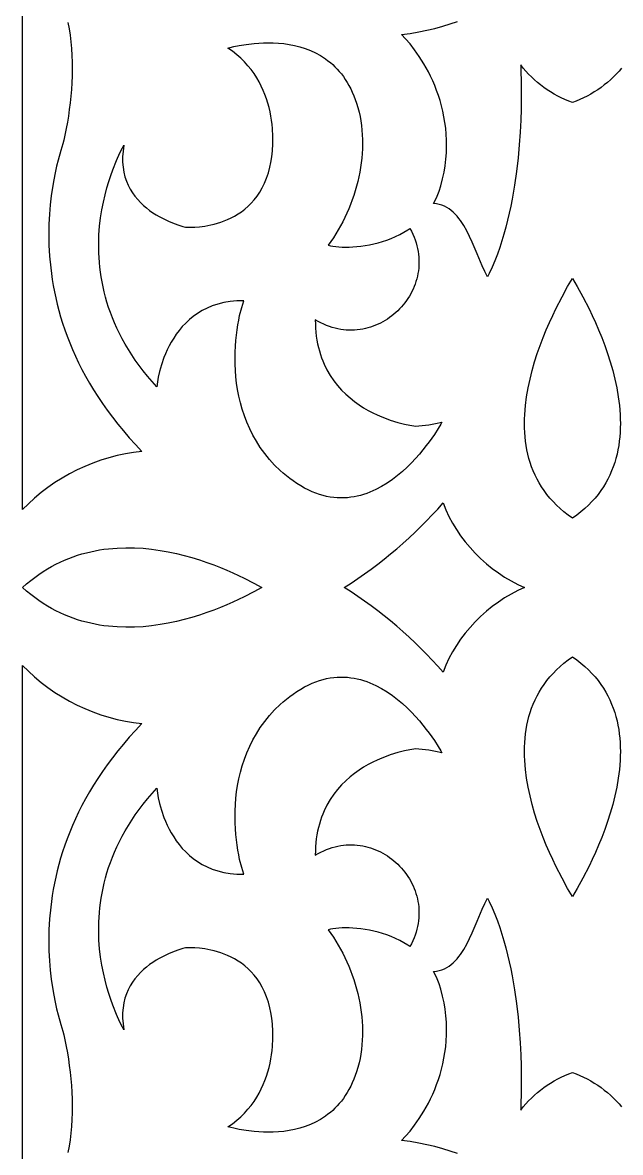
# Model space of a CAD drawing. Extents: x -350 to 350, y -780 to 780.
# Drawn here: x -270 to -226.5, y -575.2 to -493.1 of the extents above; entities that cross this region are included whole.
import ezdxf

# ---------------------------------------------------------------- set-up
doc = ezdxf.new("R2010")
doc.units = 0
doc.layers.add('LAYER_1', color=18, linetype='CONTINUOUS')

msp = doc.modelspace()

# ---------------------------------------------------------------- linework, layer by layer
at = {"layer": 'LAYER_1'}
for points in [[(-266.708, -493.044), (-266.619, -493.505), (-266.546, -493.977), (-266.488, -494.457), (-266.444, -494.944), (-266.415, -495.436), (-266.398, -495.931), (-266.395, -496.429), (-266.403, -496.928), (-266.422, -497.425), (-266.452, -497.92), (-266.492, -498.411), (-266.542, -498.895), (-266.6, -499.373), (-266.665, -499.842), (-266.738, -500.3), (-266.818, -500.746), (-266.994, -501.595), (-267.072, -501.858), (-267.222, -502.351), (-267.417, -503.058), (-267.522, -503.486), (-267.628, -503.962), (-267.731, -504.483), (-267.828, -505.047), (-267.915, -505.652), (-267.988, -506.297), (-268.045, -506.978), (-268.082, -507.694), (-268.095, -508.444), (-268.081, -509.224), (-268.036, -510.032), (-267.957, -510.868), (-267.904, -511.295), (-267.841, -511.728), (-267.767, -512.167), (-267.683, -512.611), (-267.588, -513.06), (-267.481, -513.514), (-267.362, -513.973), (-267.23, -514.436), (-267.086, -514.904), (-266.929, -515.375), (-266.757, -515.849), (-266.572, -516.327), (-266.372, -516.808), (-266.156, -517.292), (-265.926, -517.779), (-265.679, -518.268), (-265.416, -518.759), (-265.136, -519.251), (-264.839, -519.746), (-264.524, -520.241), (-264.192, -520.738), (-263.84, -521.235), (-263.47, -521.733), (-263.08, -522.231), (-262.67, -522.729), (-262.241, -523.227), (-261.79, -523.724), (-261.318, -524.22), (-261.92, -524.292), (-262.521, -524.393), (-263.12, -524.522), (-263.715, -524.679), (-264.306, -524.863), (-264.89, -525.074), (-265.466, -525.31), (-266.031, -525.571), (-266.585, -525.855), (-267.126, -526.163), (-267.652, -526.493), (-268.161, -526.844), (-268.653, -527.216), (-269.124, -527.608), (-269.575, -528.02), (-270, -528.447), (-270, -488.514)], [(-226.424, -496.354), (-226.613, -496.577), (-226.812, -496.793), (-227.019, -497.002), (-227.235, -497.205), (-227.458, -497.4), (-227.688, -497.586), (-227.924, -497.765), (-228.167, -497.935), (-228.416, -498.097), (-228.67, -498.249), (-228.929, -498.391), (-229.192, -498.524), (-229.459, -498.646), (-229.729, -498.757), (-230.002, -498.858), (-230.276, -498.757), (-230.546, -498.646), (-230.813, -498.524), (-231.076, -498.391), (-231.334, -498.249), (-231.588, -498.097), (-231.837, -497.935), (-232.08, -497.765), (-232.317, -497.586), (-232.547, -497.4), (-232.77, -497.205), (-232.985, -497.002), (-233.192, -496.793), (-233.391, -496.577), (-233.581, -496.354), (-233.761, -496.125), (-233.749, -496.524), (-233.729, -497.377), (-233.725, -497.952), (-233.728, -498.613), (-233.741, -499.35), (-233.768, -500.155), (-233.812, -501.019), (-233.875, -501.931), (-233.962, -502.884), (-234.074, -503.867), (-234.215, -504.871), (-234.389, -505.888), (-234.488, -506.398), (-234.597, -506.908), (-234.716, -507.416), (-234.844, -507.921), (-234.983, -508.423), (-235.132, -508.919), (-235.292, -509.409), (-235.464, -509.892), (-235.648, -510.366), (-235.844, -510.831), (-236.052, -511.285), (-236.172, -511.523), (-236.376, -511.133), (-236.569, -510.724), (-236.936, -509.87), (-237.299, -509.009), (-237.49, -508.589), (-237.69, -508.185), (-237.905, -507.802), (-238.138, -507.446), (-238.262, -507.28), (-238.391, -507.122), (-238.527, -506.974), (-238.67, -506.837), (-238.82, -506.71), (-238.978, -506.595), (-239.143, -506.492), (-239.317, -506.403), (-239.501, -506.327), (-239.693, -506.267), (-239.896, -506.221), (-240.109, -506.191), (-240.014, -506.027), (-239.844, -505.677), (-239.696, -505.306), (-239.571, -504.912), (-239.445, -504.42), (-239.343, -503.934), (-239.264, -503.454), (-239.207, -502.982), (-239.172, -502.517), (-239.156, -502.059), (-239.16, -501.61), (-239.182, -501.169), (-239.221, -500.736), (-239.276, -500.312), (-239.346, -499.898), (-239.429, -499.493), (-239.526, -499.098), (-239.634, -498.714), (-239.754, -498.34), (-239.883, -497.977), (-240.02, -497.625), (-240.166, -497.285), (-240.318, -496.957), (-240.476, -496.641), (-240.638, -496.337), (-240.804, -496.047), (-241.142, -495.506), (-241.482, -495.021), (-241.816, -494.594), (-242.135, -494.227), (-242.43, -493.925), (-241.799, -493.838), (-241.183, -493.732), (-240.585, -493.61), (-240.003, -493.472), (-239.437, -493.318), (-238.888, -493.151), (-238.354, -492.97)], [(-270, -579.712), (-270, -539.779), (-269.575, -540.206), (-269.124, -540.618), (-268.653, -541.01), (-268.161, -541.382), (-267.652, -541.733), (-267.126, -542.063), (-266.585, -542.371), (-266.031, -542.656), (-265.466, -542.916), (-264.89, -543.152), (-264.306, -543.363), (-263.715, -543.547), (-263.12, -543.704), (-262.521, -543.834), (-261.92, -543.934), (-261.318, -544.006), (-261.79, -544.502), (-262.241, -544.999), (-262.67, -545.497), (-263.08, -545.995), (-263.47, -546.493), (-263.84, -546.991), (-264.192, -547.489), (-264.524, -547.985), (-264.839, -548.481), (-265.136, -548.975), (-265.416, -549.467), (-265.679, -549.958), (-265.926, -550.447), (-266.156, -550.934), (-266.372, -551.418), (-266.572, -551.899), (-266.757, -552.377), (-266.929, -552.851), (-267.086, -553.323), (-267.23, -553.79), (-267.362, -554.253), (-267.481, -554.712), (-267.588, -555.166), (-267.683, -555.615), (-267.767, -556.059), (-267.841, -556.498), (-267.904, -556.931), (-267.957, -557.358), (-268.036, -558.194), (-268.081, -559.002), (-268.095, -559.782), (-268.082, -560.532), (-268.045, -561.248), (-267.988, -561.929), (-267.915, -562.574), (-267.828, -563.179), (-267.731, -563.743), (-267.628, -564.264), (-267.522, -564.74), (-267.417, -565.168), (-267.222, -565.875), (-267.072, -566.368), (-266.994, -566.631), (-266.818, -567.48), (-266.738, -567.926), (-266.665, -568.385), (-266.6, -568.853), (-266.542, -569.331), (-266.492, -569.815), (-266.452, -570.306), (-266.422, -570.801), (-266.403, -571.298), (-266.395, -571.797), (-266.398, -572.295), (-266.415, -572.79), (-266.444, -573.283), (-266.488, -573.769), (-266.546, -574.249), (-266.619, -574.721), (-266.708, -575.183)], [(-238.354, -575.256), (-238.888, -575.075), (-239.437, -574.908), (-240.003, -574.754), (-240.585, -574.616), (-241.183, -574.494), (-241.799, -574.388), (-242.43, -574.301), (-242.135, -573.999), (-241.816, -573.632), (-241.482, -573.205), (-241.142, -572.72), (-240.804, -572.179), (-240.638, -571.889), (-240.476, -571.585), (-240.318, -571.269), (-240.166, -570.941), (-240.02, -570.601), (-239.883, -570.249), (-239.754, -569.886), (-239.634, -569.512), (-239.526, -569.128), (-239.429, -568.733), (-239.346, -568.328), (-239.276, -567.914), (-239.221, -567.49), (-239.182, -567.057), (-239.16, -566.616), (-239.156, -566.167), (-239.172, -565.709), (-239.207, -565.244), (-239.264, -564.772), (-239.343, -564.292), (-239.445, -563.806), (-239.571, -563.314), (-239.696, -562.921), (-239.844, -562.549), (-240.014, -562.199), (-240.109, -562.035), (-239.896, -562.005), (-239.693, -561.96), (-239.501, -561.899), (-239.317, -561.823), (-239.143, -561.734), (-238.978, -561.631), (-238.82, -561.516), (-238.67, -561.39), (-238.527, -561.252), (-238.391, -561.104), (-238.262, -560.946), (-238.138, -560.78), (-237.905, -560.424), (-237.69, -560.041), (-237.49, -559.637), (-237.299, -559.217), (-236.936, -558.356), (-236.569, -557.502), (-236.376, -557.093), (-236.172, -556.703), (-236.052, -556.941), (-235.844, -557.395), (-235.648, -557.86), (-235.464, -558.334), (-235.292, -558.817), (-235.132, -559.307), (-234.983, -559.803), (-234.844, -560.305), (-234.716, -560.81), (-234.597, -561.318), (-234.488, -561.828), (-234.389, -562.338), (-234.215, -563.355), (-234.074, -564.359), (-233.962, -565.342), (-233.875, -566.295), (-233.812, -567.207), (-233.768, -568.071), (-233.741, -568.876), (-233.728, -569.613), (-233.725, -570.274), (-233.729, -570.849), (-233.749, -571.702), (-233.761, -572.101), (-233.581, -571.872), (-233.391, -571.649), (-233.192, -571.433), (-232.985, -571.224), (-232.77, -571.021), (-232.547, -570.827), (-232.317, -570.64), (-232.08, -570.461), (-231.837, -570.291), (-231.588, -570.13), (-231.334, -569.977), (-231.076, -569.835), (-230.813, -569.703), (-230.546, -569.58), (-230.276, -569.469), (-230.002, -569.368), (-229.729, -569.469), (-229.459, -569.58), (-229.192, -569.703), (-228.929, -569.835), (-228.67, -569.977), (-228.416, -570.13), (-228.167, -570.291), (-227.924, -570.461), (-227.688, -570.64), (-227.458, -570.827), (-227.235, -571.021), (-227.019, -571.224), (-226.812, -571.433), (-226.613, -571.649), (-226.424, -571.872)]]:
    msp.add_lwpolyline(points, dxfattribs=at)
for points in [[(-251.761, -494.522), (-251.386, -494.543), (-251.005, -494.58), (-250.619, -494.636), (-250.23, -494.711), (-249.841, -494.809), (-249.453, -494.93), (-249.068, -495.077), (-248.69, -495.251), (-248.32, -495.455), (-247.96, -495.69), (-247.784, -495.82), (-247.612, -495.958), (-247.443, -496.105), (-247.279, -496.261), (-247.118, -496.426), (-246.962, -496.601), (-246.811, -496.785), (-246.664, -496.98), (-246.523, -497.184), (-246.387, -497.399), (-246.257, -497.624), (-246.133, -497.861), (-246.016, -498.108), (-245.905, -498.367), (-245.8, -498.637), (-245.703, -498.919), (-245.608, -499.234), (-245.525, -499.553), (-245.454, -499.877), (-245.395, -500.204), (-245.348, -500.535), (-245.312, -500.868), (-245.288, -501.204), (-245.274, -501.543), (-245.272, -501.882), (-245.28, -502.223), (-245.299, -502.565), (-245.328, -502.908), (-245.367, -503.25), (-245.416, -503.592), (-245.475, -503.934), (-245.544, -504.274), (-245.621, -504.613), (-245.708, -504.949), (-245.804, -505.284), (-245.908, -505.616), (-246.021, -505.944), (-246.142, -506.269), (-246.272, -506.59), (-246.409, -506.907), (-246.554, -507.219), (-246.707, -507.525), (-246.866, -507.826), (-247.033, -508.122), (-247.207, -508.41), (-247.388, -508.692), (-247.575, -508.967), (-247.769, -509.234), (-247.604, -509.273), (-247.42, -509.306), (-247.216, -509.333), (-246.995, -509.353), (-246.758, -509.366), (-246.507, -509.37), (-246.242, -509.366), (-245.966, -509.353), (-245.68, -509.331), (-245.384, -509.298), (-245.082, -509.255), (-244.773, -509.2), (-244.46, -509.134), (-244.144, -509.055), (-243.827, -508.964), (-243.509, -508.859), (-243.192, -508.74), (-242.878, -508.607), (-242.568, -508.458), (-242.264, -508.294), (-241.967, -508.114), (-241.823, -508.016), (-241.712, -508.224), (-241.612, -508.433), (-241.522, -508.642), (-241.444, -508.852), (-241.375, -509.061), (-241.316, -509.27), (-241.267, -509.478), (-241.228, -509.686), (-241.199, -509.892), (-241.179, -510.098), (-241.167, -510.303), (-241.165, -510.506), (-241.172, -510.707), (-241.187, -510.907), (-241.21, -511.105), (-241.242, -511.301), (-241.282, -511.494), (-241.329, -511.685), (-241.384, -511.873), (-241.447, -512.059), (-241.516, -512.241), (-241.593, -512.421), (-241.677, -512.596), (-241.767, -512.769), (-241.864, -512.937), (-241.967, -513.102), (-242.077, -513.262), (-242.192, -513.418), (-242.313, -513.57), (-242.439, -513.717), (-242.571, -513.859), (-242.708, -513.997), (-242.85, -514.129), (-242.997, -514.255), (-243.149, -514.376), (-243.305, -514.492), (-243.465, -514.601), (-243.629, -514.704), (-243.797, -514.801), (-243.969, -514.892), (-244.144, -514.976), (-244.323, -515.053), (-244.504, -515.123), (-244.689, -515.186), (-244.876, -515.242), (-245.066, -515.29), (-245.259, -515.33), (-245.453, -515.362), (-245.65, -515.386), (-245.848, -515.402), (-246.048, -515.41), (-246.249, -515.409), (-246.452, -515.399), (-246.655, -515.38), (-246.86, -515.352), (-247.065, -515.315), (-247.27, -515.268), (-247.476, -515.211), (-247.682, -515.144), (-247.888, -515.068), (-248.094, -514.981), (-248.299, -514.883), (-248.504, -514.775), (-248.708, -514.657), (-248.704, -514.968), (-248.689, -515.271), (-248.665, -515.566), (-248.632, -515.853), (-248.59, -516.132), (-248.539, -516.403), (-248.48, -516.667), (-248.413, -516.922), (-248.338, -517.17), (-248.255, -517.411), (-248.166, -517.644), (-248.07, -517.87), (-247.858, -518.301), (-247.623, -518.705), (-247.367, -519.082), (-247.092, -519.432), (-246.801, -519.758), (-246.497, -520.06), (-246.182, -520.339), (-245.858, -520.595), (-245.528, -520.83), (-245.195, -521.044), (-244.861, -521.238), (-244.528, -521.414), (-244.199, -521.571), (-243.876, -521.711), (-243.562, -521.836), (-243.259, -521.944), (-242.698, -522.119), (-242.213, -522.243), (-241.822, -522.322), (-241.547, -522.364), (-241.406, -522.376), (-241.165, -522.368), (-240.925, -522.348), (-240.446, -522.284), (-239.97, -522.194), (-239.497, -522.093), (-239.579, -522.246), (-239.762, -522.554), (-240.042, -522.987), (-240.414, -523.514), (-240.633, -523.803), (-240.873, -524.105), (-241.133, -524.416), (-241.414, -524.732), (-241.714, -525.05), (-242.032, -525.364), (-242.37, -525.673), (-242.724, -525.972), (-243.096, -526.257), (-243.484, -526.524), (-243.889, -526.771), (-244.308, -526.993), (-244.743, -527.186), (-244.965, -527.271), (-245.191, -527.347), (-245.42, -527.414), (-245.653, -527.472), (-245.889, -527.52), (-246.128, -527.557), (-246.37, -527.584), (-246.616, -527.599), (-246.864, -527.603), (-247.115, -527.594), (-247.369, -527.572), (-247.625, -527.537), (-247.885, -527.489), (-248.146, -527.426), (-248.411, -527.349), (-248.677, -527.257), (-248.947, -527.149), (-249.218, -527.025), (-249.492, -526.885), (-249.768, -526.728), (-250.045, -526.554), (-250.325, -526.361), (-250.57, -526.18), (-250.807, -525.994), (-251.034, -525.804), (-251.252, -525.61), (-251.664, -525.211), (-252.043, -524.798), (-252.39, -524.372), (-252.706, -523.935), (-252.992, -523.488), (-253.25, -523.033), (-253.481, -522.571), (-253.685, -522.103), (-253.865, -521.631), (-254.021, -521.157), (-254.154, -520.681), (-254.265, -520.205), (-254.356, -519.731), (-254.428, -519.26), (-254.482, -518.793), (-254.519, -518.331), (-254.54, -517.877), (-254.547, -517.432), (-254.54, -516.996), (-254.521, -516.572), (-254.491, -516.161), (-254.45, -515.764), (-254.401, -515.382), (-254.344, -515.018), (-254.281, -514.672), (-254.212, -514.345), (-254.062, -513.758), (-253.905, -513.267), (-254.166, -513.27), (-254.419, -513.282), (-254.904, -513.329), (-255.362, -513.408), (-255.794, -513.515), (-256.199, -513.649), (-256.58, -513.808), (-256.937, -513.989), (-257.27, -514.19), (-257.58, -514.409), (-257.868, -514.644), (-258.136, -514.893), (-258.382, -515.154), (-258.61, -515.424), (-258.818, -515.702), (-259.009, -515.985), (-259.182, -516.271), (-259.338, -516.557), (-259.479, -516.843), (-259.605, -517.126), (-259.717, -517.402), (-259.902, -517.931), (-260.039, -518.413), (-260.135, -518.829), (-260.196, -519.164), (-260.237, -519.519), (-260.585, -519.132), (-260.915, -518.745), (-261.227, -518.358), (-261.522, -517.97), (-261.8, -517.583), (-262.062, -517.195), (-262.307, -516.808), (-262.537, -516.422), (-262.752, -516.036), (-262.952, -515.651), (-263.138, -515.268), (-263.309, -514.885), (-263.467, -514.505), (-263.612, -514.126), (-263.743, -513.749), (-263.863, -513.375), (-263.97, -513.003), (-264.065, -512.633), (-264.149, -512.266), (-264.223, -511.902), (-264.285, -511.542), (-264.338, -511.185), (-264.381, -510.831), (-264.414, -510.482), (-264.455, -509.794), (-264.463, -509.125), (-264.442, -508.475), (-264.394, -507.846), (-264.324, -507.24), (-264.233, -506.658), (-264.125, -506.101), (-264.004, -505.573), (-263.872, -505.073), (-263.733, -504.604), (-263.589, -504.168), (-263.445, -503.765), (-263.165, -503.068), (-262.918, -502.527), (-262.73, -502.154), (-262.625, -501.963), (-262.691, -502.392), (-262.722, -502.802), (-262.722, -503.193), (-262.692, -503.565), (-262.635, -503.919), (-262.552, -504.254), (-262.445, -504.572), (-262.317, -504.873), (-262.169, -505.157), (-262.004, -505.424), (-261.823, -505.675), (-261.628, -505.911), (-261.422, -506.131), (-261.207, -506.337), (-260.984, -506.528), (-260.756, -506.704), (-260.525, -506.868), (-260.292, -507.017), (-260.06, -507.154), (-259.831, -507.278), (-259.389, -507.491), (-258.983, -507.657), (-258.628, -507.782), (-258.341, -507.867), (-258.138, -507.916), (-258.035, -507.931), (-257.749, -507.933), (-257.48, -507.922), (-257.142, -507.895), (-256.746, -507.844), (-256.306, -507.761), (-256.072, -507.705), (-255.832, -507.639), (-255.586, -507.561), (-255.336, -507.47), (-255.084, -507.366), (-254.831, -507.248), (-254.578, -507.114), (-254.327, -506.964), (-254.08, -506.797), (-253.838, -506.612), (-253.601, -506.407), (-253.373, -506.183), (-253.154, -505.938), (-252.946, -505.672), (-252.75, -505.382), (-252.568, -505.069), (-252.401, -504.732), (-252.251, -504.369), (-252.118, -503.979), (-252.006, -503.563), (-251.936, -503.223), (-251.874, -502.821), (-251.827, -502.365), (-251.8, -501.863), (-251.798, -501.322), (-251.827, -500.749), (-251.855, -500.453), (-251.893, -500.152), (-251.942, -499.847), (-252.002, -499.538), (-252.074, -499.227), (-252.158, -498.914), (-252.256, -498.601), (-252.368, -498.288), (-252.494, -497.977), (-252.637, -497.668), (-252.795, -497.362), (-252.97, -497.06), (-253.162, -496.763), (-253.373, -496.472), (-253.603, -496.188), (-253.852, -495.911), (-254.122, -495.644), (-254.413, -495.386), (-254.725, -495.138), (-255.06, -494.902), (-254.645, -494.802), (-254.244, -494.72), (-253.739, -494.636), (-253.145, -494.565), (-252.82, -494.539), (-252.48, -494.522), (-252.126, -494.516)], [(-229.654, -512.237), (-229.245, -512.983), (-228.796, -513.861), (-228.564, -514.344), (-228.331, -514.853), (-228.1, -515.387), (-227.874, -515.942), (-227.655, -516.517), (-227.447, -517.109), (-227.253, -517.716), (-227.075, -518.336), (-226.916, -518.966), (-226.78, -519.604), (-226.668, -520.248), (-226.585, -520.896), (-226.533, -521.545), (-226.52, -521.87), (-226.515, -522.194), (-226.519, -522.517), (-226.533, -522.839), (-226.557, -523.159), (-226.592, -523.478), (-226.637, -523.795), (-226.693, -524.11), (-226.76, -524.422), (-226.839, -524.732), (-226.93, -525.038), (-227.034, -525.341), (-227.151, -525.641), (-227.281, -525.936), (-227.424, -526.227), (-227.581, -526.514), (-227.753, -526.796), (-227.939, -527.073), (-228.141, -527.345), (-228.357, -527.611), (-228.59, -527.871), (-228.839, -528.125), (-229.104, -528.372), (-229.386, -528.613), (-229.685, -528.846), (-230.002, -529.072), (-230.319, -528.846), (-230.619, -528.613), (-230.901, -528.372), (-231.166, -528.125), (-231.414, -527.871), (-231.647, -527.611), (-231.864, -527.345), (-232.065, -527.073), (-232.251, -526.796), (-232.423, -526.514), (-232.58, -526.227), (-232.724, -525.936), (-232.854, -525.641), (-232.97, -525.341), (-233.074, -525.038), (-233.165, -524.732), (-233.244, -524.422), (-233.312, -524.11), (-233.368, -523.795), (-233.413, -523.478), (-233.447, -523.159), (-233.471, -522.839), (-233.485, -522.517), (-233.49, -522.194), (-233.485, -521.87), (-233.471, -521.545), (-233.419, -520.896), (-233.336, -520.248), (-233.225, -519.604), (-233.088, -518.966), (-232.93, -518.336), (-232.752, -517.716), (-232.557, -517.109), (-232.349, -516.517), (-232.131, -515.942), (-231.904, -515.387), (-231.673, -514.853), (-231.44, -514.344), (-231.209, -513.861), (-230.76, -512.983), (-230.35, -512.237), (-230.002, -511.642)], [(-239.211, -528.461), (-238.983, -528.948), (-238.727, -529.426), (-238.444, -529.892), (-238.136, -530.347), (-237.803, -530.787), (-237.449, -531.213), (-237.073, -531.621), (-236.678, -532.012), (-236.265, -532.382), (-235.835, -532.732), (-235.391, -533.059), (-234.933, -533.362), (-234.464, -533.639), (-233.984, -533.889), (-233.495, -534.113), (-233.984, -534.337), (-234.464, -534.587), (-234.933, -534.865), (-235.391, -535.167), (-235.835, -535.494), (-236.265, -535.844), (-236.678, -536.214), (-237.073, -536.605), (-237.449, -537.013), (-237.803, -537.439), (-238.136, -537.879), (-238.444, -538.334), (-238.727, -538.801), (-238.983, -539.278), (-239.211, -539.765), (-239.408, -540.26), (-239.8, -539.819), (-240.201, -539.384), (-240.61, -538.956), (-241.028, -538.536), (-241.453, -538.123), (-241.887, -537.717), (-242.328, -537.32), (-242.776, -536.93), (-243.231, -536.548), (-243.693, -536.175), (-244.162, -535.81), (-244.637, -535.453), (-245.119, -535.105), (-245.606, -534.766), (-246.099, -534.437), (-246.598, -534.113), (-246.099, -533.79), (-245.606, -533.46), (-245.119, -533.121), (-244.637, -532.773), (-244.162, -532.416), (-243.693, -532.051), (-243.231, -531.678), (-242.776, -531.296), (-242.328, -530.906), (-241.887, -530.509), (-241.453, -530.103), (-241.028, -529.69), (-240.61, -529.27), (-240.201, -528.842), (-239.8, -528.408), (-239.408, -527.966)], [(-261.854, -531.229), (-261.229, -531.266), (-260.611, -531.328), (-260.002, -531.414), (-259.403, -531.521), (-258.815, -531.646), (-258.241, -531.788), (-257.68, -531.944), (-257.136, -532.112), (-256.608, -532.291), (-256.099, -532.476), (-255.61, -532.667), (-255.143, -532.861), (-254.698, -533.055), (-253.882, -533.437), (-253.174, -533.795), (-252.586, -534.113), (-253.174, -534.431), (-253.882, -534.789), (-254.698, -535.171), (-255.143, -535.366), (-255.61, -535.559), (-256.099, -535.75), (-256.608, -535.936), (-257.136, -536.114), (-257.68, -536.282), (-258.241, -536.438), (-258.815, -536.58), (-259.403, -536.706), (-260.002, -536.812), (-260.611, -536.898), (-261.229, -536.96), (-261.854, -536.997), (-262.485, -537.005), (-263.121, -536.984), (-263.759, -536.93), (-264.079, -536.891), (-264.399, -536.842), (-264.719, -536.784), (-265.04, -536.717), (-265.359, -536.64), (-265.679, -536.553), (-265.998, -536.455), (-266.315, -536.347), (-266.632, -536.228), (-266.948, -536.097), (-267.263, -535.956), (-267.575, -535.802), (-267.887, -535.636), (-268.196, -535.458), (-268.503, -535.268), (-268.808, -535.064), (-269.111, -534.848), (-269.411, -534.618), (-269.708, -534.374), (-270, -534.115), (-270, -534.111), (-269.708, -533.852), (-269.411, -533.608), (-269.111, -533.378), (-268.808, -533.162), (-268.503, -532.958), (-268.196, -532.768), (-267.887, -532.59), (-267.575, -532.424), (-267.263, -532.271), (-266.948, -532.129), (-266.632, -531.998), (-266.315, -531.879), (-265.998, -531.771), (-265.679, -531.674), (-265.359, -531.586), (-265.04, -531.509), (-264.719, -531.442), (-264.399, -531.384), (-264.079, -531.335), (-263.759, -531.296), (-263.121, -531.242), (-262.485, -531.221)], [(-229.685, -539.38), (-229.386, -539.613), (-229.104, -539.854), (-228.839, -540.101), (-228.59, -540.355), (-228.357, -540.615), (-228.141, -540.881), (-227.939, -541.153), (-227.753, -541.43), (-227.581, -541.712), (-227.424, -541.999), (-227.281, -542.29), (-227.151, -542.586), (-227.034, -542.885), (-226.93, -543.188), (-226.839, -543.494), (-226.76, -543.804), (-226.693, -544.116), (-226.637, -544.431), (-226.592, -544.748), (-226.557, -545.067), (-226.533, -545.387), (-226.519, -545.709), (-226.515, -546.032), (-226.52, -546.356), (-226.533, -546.681), (-226.585, -547.33), (-226.668, -547.978), (-226.78, -548.622), (-226.916, -549.26), (-227.075, -549.89), (-227.253, -550.51), (-227.447, -551.117), (-227.655, -551.709), (-227.874, -552.284), (-228.1, -552.839), (-228.331, -553.373), (-228.564, -553.882), (-228.796, -554.365), (-229.245, -555.244), (-229.654, -555.989), (-230.002, -556.584), (-230.35, -555.989), (-230.76, -555.244), (-231.209, -554.365), (-231.44, -553.882), (-231.673, -553.373), (-231.904, -552.839), (-232.131, -552.284), (-232.349, -551.709), (-232.557, -551.117), (-232.752, -550.51), (-232.93, -549.89), (-233.088, -549.26), (-233.225, -548.622), (-233.336, -547.978), (-233.419, -547.33), (-233.471, -546.681), (-233.485, -546.356), (-233.49, -546.032), (-233.485, -545.709), (-233.471, -545.387), (-233.447, -545.067), (-233.413, -544.748), (-233.368, -544.431), (-233.312, -544.116), (-233.244, -543.804), (-233.165, -543.494), (-233.074, -543.188), (-232.97, -542.885), (-232.854, -542.586), (-232.724, -542.29), (-232.58, -541.999), (-232.423, -541.712), (-232.251, -541.43), (-232.065, -541.153), (-231.864, -540.881), (-231.647, -540.615), (-231.414, -540.355), (-231.166, -540.101), (-230.901, -539.854), (-230.619, -539.613), (-230.319, -539.38), (-230.002, -539.154)], [(-246.616, -540.627), (-246.37, -540.642), (-246.128, -540.669), (-245.889, -540.706), (-245.653, -540.754), (-245.42, -540.812), (-245.191, -540.879), (-244.965, -540.955), (-244.743, -541.04), (-244.308, -541.233), (-243.889, -541.455), (-243.484, -541.702), (-243.096, -541.969), (-242.724, -542.254), (-242.37, -542.553), (-242.032, -542.862), (-241.714, -543.177), (-241.414, -543.494), (-241.133, -543.81), (-240.873, -544.121), (-240.633, -544.423), (-240.414, -544.713), (-240.042, -545.24), (-239.762, -545.672), (-239.579, -545.98), (-239.497, -546.133), (-239.97, -546.032), (-240.446, -545.942), (-240.925, -545.878), (-241.165, -545.858), (-241.406, -545.85), (-241.547, -545.862), (-241.822, -545.904), (-242.213, -545.983), (-242.698, -546.107), (-243.259, -546.282), (-243.562, -546.39), (-243.876, -546.515), (-244.199, -546.655), (-244.528, -546.812), (-244.861, -546.988), (-245.195, -547.182), (-245.528, -547.396), (-245.858, -547.631), (-246.182, -547.887), (-246.497, -548.166), (-246.801, -548.468), (-247.092, -548.794), (-247.367, -549.145), (-247.623, -549.521), (-247.858, -549.925), (-248.07, -550.356), (-248.166, -550.582), (-248.255, -550.815), (-248.338, -551.056), (-248.413, -551.304), (-248.48, -551.56), (-248.539, -551.823), (-248.59, -552.094), (-248.632, -552.373), (-248.665, -552.66), (-248.689, -552.955), (-248.704, -553.258), (-248.708, -553.57), (-248.504, -553.451), (-248.299, -553.343), (-248.094, -553.245), (-247.888, -553.158), (-247.682, -553.082), (-247.476, -553.015), (-247.27, -552.958), (-247.065, -552.911), (-246.86, -552.874), (-246.655, -552.846), (-246.452, -552.827), (-246.249, -552.817), (-246.048, -552.816), (-245.848, -552.824), (-245.65, -552.84), (-245.453, -552.864), (-245.259, -552.896), (-245.066, -552.937), (-244.876, -552.985), (-244.689, -553.04), (-244.504, -553.103), (-244.323, -553.173), (-244.144, -553.25), (-243.969, -553.334), (-243.797, -553.425), (-243.629, -553.522), (-243.465, -553.625), (-243.305, -553.734), (-243.149, -553.85), (-242.997, -553.971), (-242.85, -554.097), (-242.708, -554.229), (-242.571, -554.367), (-242.439, -554.509), (-242.313, -554.656), (-242.192, -554.808), (-242.077, -554.964), (-241.967, -555.124), (-241.864, -555.289), (-241.767, -555.457), (-241.677, -555.63), (-241.593, -555.805), (-241.516, -555.985), (-241.447, -556.167), (-241.384, -556.353), (-241.329, -556.541), (-241.282, -556.732), (-241.242, -556.925), (-241.21, -557.121), (-241.187, -557.319), (-241.172, -557.519), (-241.165, -557.72), (-241.167, -557.923), (-241.179, -558.128), (-241.199, -558.334), (-241.228, -558.54), (-241.267, -558.748), (-241.316, -558.956), (-241.375, -559.165), (-241.444, -559.374), (-241.522, -559.584), (-241.612, -559.793), (-241.712, -560.002), (-241.823, -560.21), (-241.967, -560.112), (-242.264, -559.932), (-242.568, -559.768), (-242.878, -559.619), (-243.192, -559.486), (-243.509, -559.367), (-243.827, -559.262), (-244.144, -559.171), (-244.46, -559.092), (-244.773, -559.026), (-245.082, -558.971), (-245.384, -558.928), (-245.68, -558.895), (-245.966, -558.873), (-246.242, -558.86), (-246.507, -558.856), (-246.758, -558.861), (-246.995, -558.873), (-247.216, -558.893), (-247.42, -558.92), (-247.604, -558.953), (-247.769, -558.992), (-247.575, -559.259), (-247.388, -559.534), (-247.207, -559.816), (-247.033, -560.105), (-246.866, -560.4), (-246.707, -560.701), (-246.554, -561.008), (-246.409, -561.319), (-246.272, -561.636), (-246.142, -561.957), (-246.021, -562.282), (-245.908, -562.611), (-245.804, -562.942), (-245.708, -563.277), (-245.621, -563.613), (-245.544, -563.952), (-245.475, -564.292), (-245.416, -564.634), (-245.367, -564.976), (-245.328, -565.318), (-245.299, -565.661), (-245.28, -566.003), (-245.272, -566.344), (-245.274, -566.684), (-245.288, -567.022), (-245.312, -567.358), (-245.348, -567.691), (-245.395, -568.022), (-245.454, -568.349), (-245.525, -568.673), (-245.608, -568.992), (-245.703, -569.307), (-245.8, -569.589), (-245.905, -569.86), (-246.016, -570.118), (-246.133, -570.365), (-246.257, -570.602), (-246.387, -570.827), (-246.523, -571.042), (-246.664, -571.246), (-246.811, -571.441), (-246.962, -571.625), (-247.118, -571.8), (-247.279, -571.965), (-247.443, -572.121), (-247.612, -572.268), (-247.784, -572.406), (-247.96, -572.536), (-248.32, -572.771), (-248.69, -572.975), (-249.068, -573.149), (-249.453, -573.296), (-249.841, -573.417), (-250.23, -573.515), (-250.619, -573.59), (-251.005, -573.646), (-251.386, -573.683), (-251.761, -573.704), (-252.126, -573.71), (-252.48, -573.704), (-252.82, -573.687), (-253.145, -573.661), (-253.739, -573.59), (-254.244, -573.506), (-254.645, -573.424), (-255.06, -573.324), (-254.725, -573.088), (-254.413, -572.84), (-254.122, -572.582), (-253.852, -572.315), (-253.603, -572.038), (-253.373, -571.754), (-253.162, -571.463), (-252.97, -571.166), (-252.795, -570.864), (-252.637, -570.558), (-252.494, -570.249), (-252.368, -569.938), (-252.256, -569.625), (-252.158, -569.312), (-252.074, -568.999), (-252.002, -568.688), (-251.942, -568.379), (-251.893, -568.074), (-251.855, -567.773), (-251.827, -567.477), (-251.798, -566.904), (-251.8, -566.363), (-251.827, -565.861), (-251.874, -565.405), (-251.936, -565.004), (-252.006, -564.663), (-252.118, -564.247), (-252.251, -563.857), (-252.401, -563.494), (-252.568, -563.157), (-252.75, -562.844), (-252.946, -562.554), (-253.154, -562.288), (-253.373, -562.043), (-253.601, -561.819), (-253.838, -561.615), (-254.08, -561.429), (-254.327, -561.262), (-254.578, -561.112), (-254.831, -560.979), (-255.084, -560.86), (-255.336, -560.756), (-255.586, -560.665), (-255.832, -560.587), (-256.072, -560.521), (-256.306, -560.465), (-256.746, -560.382), (-257.142, -560.331), (-257.48, -560.304), (-257.749, -560.294), (-258.035, -560.295), (-258.138, -560.311), (-258.341, -560.359), (-258.628, -560.444), (-258.983, -560.569), (-259.389, -560.736), (-259.831, -560.948), (-260.06, -561.072), (-260.292, -561.209), (-260.525, -561.359), (-260.756, -561.522), (-260.984, -561.698), (-261.207, -561.889), (-261.422, -562.095), (-261.628, -562.315), (-261.823, -562.551), (-262.004, -562.802), (-262.169, -563.069), (-262.317, -563.353), (-262.445, -563.654), (-262.552, -563.972), (-262.635, -564.307), (-262.692, -564.661), (-262.722, -565.033), (-262.722, -565.424), (-262.691, -565.834), (-262.625, -566.264), (-262.73, -566.072), (-262.918, -565.699), (-263.165, -565.158), (-263.445, -564.461), (-263.589, -564.059), (-263.733, -563.622), (-263.872, -563.153), (-264.004, -562.653), (-264.125, -562.125), (-264.233, -561.568), (-264.324, -560.986), (-264.394, -560.38), (-264.442, -559.751), (-264.463, -559.101), (-264.455, -558.432), (-264.414, -557.745), (-264.381, -557.395), (-264.338, -557.041), (-264.285, -556.684), (-264.223, -556.324), (-264.149, -555.96), (-264.065, -555.593), (-263.97, -555.224), (-263.863, -554.851), (-263.743, -554.477), (-263.612, -554.1), (-263.467, -553.721), (-263.309, -553.341), (-263.138, -552.958), (-262.952, -552.575), (-262.752, -552.19), (-262.537, -551.804), (-262.307, -551.418), (-262.062, -551.031), (-261.8, -550.643), (-261.522, -550.256), (-261.227, -549.868), (-260.915, -549.481), (-260.585, -549.094), (-260.237, -548.707), (-260.196, -549.062), (-260.135, -549.397), (-260.039, -549.814), (-259.902, -550.295), (-259.717, -550.824), (-259.605, -551.101), (-259.479, -551.383), (-259.338, -551.669), (-259.182, -551.956), (-259.009, -552.241), (-258.818, -552.524), (-258.61, -552.802), (-258.382, -553.072), (-258.136, -553.333), (-257.868, -553.582), (-257.58, -553.817), (-257.27, -554.036), (-256.937, -554.237), (-256.58, -554.418), (-256.199, -554.577), (-255.794, -554.711), (-255.362, -554.818), (-254.904, -554.897), (-254.419, -554.944), (-254.166, -554.956), (-253.905, -554.959), (-254.062, -554.468), (-254.212, -553.881), (-254.281, -553.554), (-254.344, -553.208), (-254.401, -552.844), (-254.45, -552.462), (-254.491, -552.065), (-254.521, -551.654), (-254.54, -551.23), (-254.547, -550.794), (-254.54, -550.349), (-254.519, -549.895), (-254.482, -549.433), (-254.428, -548.967), (-254.356, -548.495), (-254.265, -548.021), (-254.154, -547.545), (-254.021, -547.069), (-253.865, -546.595), (-253.685, -546.123), (-253.481, -545.655), (-253.25, -545.193), (-252.992, -544.738), (-252.706, -544.291), (-252.39, -543.854), (-252.043, -543.428), (-251.664, -543.015), (-251.252, -542.616), (-251.034, -542.422), (-250.807, -542.232), (-250.57, -542.046), (-250.325, -541.865), (-250.045, -541.673), (-249.768, -541.498), (-249.492, -541.341), (-249.218, -541.201), (-248.947, -541.077), (-248.677, -540.969), (-248.411, -540.877), (-248.146, -540.8), (-247.885, -540.737), (-247.625, -540.689), (-247.369, -540.654), (-247.115, -540.632), (-246.864, -540.623)]]:
    msp.add_lwpolyline(points, close=True, dxfattribs=at)

doc.saveas('drawing.dxf')
